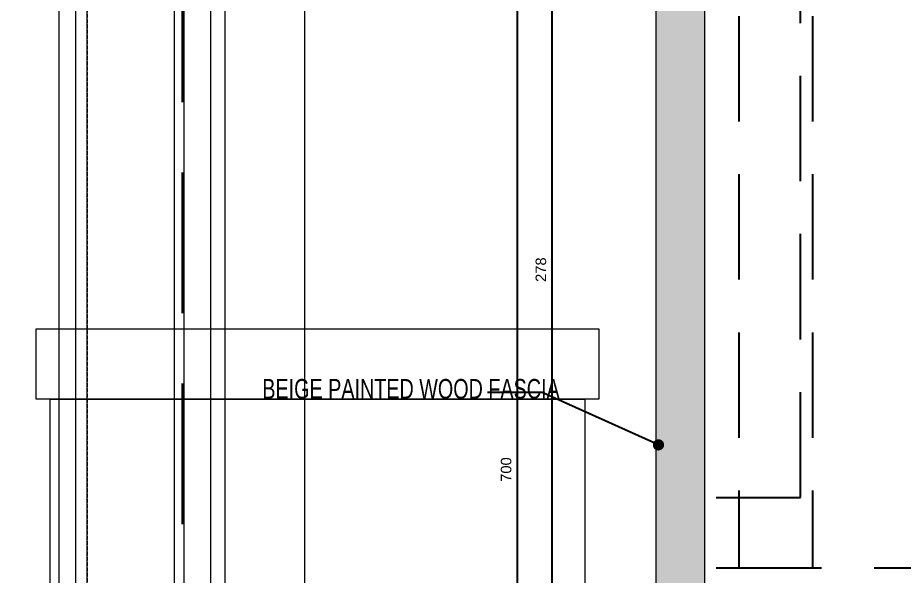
# Model space of a CAD drawing. Header units: inches. Extents: x 193287 to 241687, y 437648 to 550079.
# Drawn here: x 229901.2 to 230216.4, y 448847.6 to 449046.2 of the extents above; entities that cross this region are included whole.
import ezdxf

# ---------------------------------------------------------------- set-up
doc = ezdxf.new("R2010")
doc.units = ezdxf.units.IN
doc.header["$MEASUREMENT"] = 0
doc.linetypes.add('HIDDEN', pattern=[0.375, 0.25, -0.125])
doc.linetypes.add('HIDDEN2', pattern=[0.1875, 0.125, -0.0625])
for name, color, linetype, lineweight in [('A-Dim-ID', 9, 'Continuous', 20), ('CQ bathroom accessories', 8, 'Continuous', 0), ('CQ Marble', 6, 'Continuous', 0), ('CQ Wood', 30, 'Continuous', 0)]:
    doc.layers.add(name, color=color, linetype=linetype, lineweight=lineweight)
for name, color, linetype in [('A-DIMESNION-1', 7, 'Continuous'), ('CQ marble hatch', 8, 'Continuous'), ('CQ SPOT DETAIL DIMENSION', 9, 'Continuous'), ('CQ spot detail elevation', 1, 'Continuous'), ('CQ SPOT DETAILS', 40, 'Continuous'), ('CQ text label', 3, 'Continuous'), ('Layer7', 8, 'Continuous')]:
    doc.layers.add(name, color=color, linetype=linetype)
doc.styles.add('DIM 50', font='romans.shx', dxfattribs={"width": 0.75, "height": 100})
doc.styles.add('ST9', font='romans.shx', dxfattribs={"width": 0.8})
doc.styles.get("Standard").update_dxf_attribs({"font": 'arial.ttf'})
doc.dimstyles.new('CQ 2.5', dxfattribs={"dimscale": 0.025, "dimtxt": 150, "dimasz": 100, "dimexe": 100, "dimexo": 0, "dimgap": 80, "dimtad": 1, "dimdec": 0, "dimzin": 0, "dimdsep": 46, "dimtxsty": 'Standard', "dimblk": 'DOT', "dimcen": 100, "dimclrd": 250, "dimclre": 250, "dimclrt": 3, "dimadec": 0, "dimazin": 0, "dimtfac": 1, "dimtdec": 0, "dimtofl": 0, "dimtmove": 0, "dimatfit": 3, "dimfxl": 1, "dimtolj": 1, "dimtzin": 0, "dimlwd": -1, "dimarcsym": 0})
doc.dimstyles.new('DIM-20', dxfattribs={"dimscale": 1000, "dimtxt": 0.044, "dimasz": 0.035, "dimexe": 0.022, "dimexo": 0.022, "dimgap": 0.022, "dimtad": 1, "dimdec": 0, "dimzin": 0, "dimdsep": 46, "dimtxsty": 'ST9', "dimblk1": 'ARCHTICK', "dimblk2": 'ARCHTICK', "dimsah": 1, "dimcen": 0.088, "dimdle": 0.04, "dimclrd": 256, "dimclre": 256, "dimclrt": 3, "dimadec": 0, "dimazin": 0, "dimtfac": 1, "dimtdec": 0, "dimtix": 1, "dimtofl": 0, "dimtmove": 1, "dimatfit": 3, "dimldrblk": 'CLOSED', "dimfxl": 1, "dimtolj": 1, "dimtzin": 0, "dimarcsym": 0})
doc.dimstyles.get("Standard").update_dxf_attribs({"dimtxt": 0.18, "dimasz": 0.18, "dimexe": 0.18, "dimexo": 0.0625, "dimgap": 0.09, "dimtad": 0, "dimtih": 1, "dimtoh": 1, "dimdec": 4, "dimzin": 0, "dimdsep": 46, "dimtxsty": 'Standard', "dimcen": 0.09, "dimadec": 0, "dimazin": 0, "dimtfac": 1, "dimtdec": 4, "dimtofl": 0, "dimtmove": 0, "dimatfit": 3, "dimfxl": 1, "dimtolj": 1, "dimtzin": 0, "dimarcsym": 0})

# ---------------------------------------------------------------- blocks, each defined once
blk = doc.blocks.new('wd-05 gf-07')
at = {"layer": 'CQ Wood', "color": 8, "ltscale": 5}
for p, q in [((230551.14, 471239.67, 0), (230551.14, 473698.48, 0)), ((230546.08, 471239.67, 0), (230546.08, 473693.41, 0)), ((230536.56, 471239.67, 0), (230536.56, 473683.9, 0)), ((230533.08, 471239.67, 0), (230533.08, 473680.41, 0)), ((230502.09, 471239.67, 0), (230502.09, 473649.42, 0)), ((230498.09, 471239.67, 0), (230498.09, 473645.42, 0)), ((230492.09, 471239.67, 0), (230492.09, 473639.42, 0))]:
    blk.add_line(p, q, dxfattribs=at)
at = {"layer": 'CQ Wood', "color": 8, "linetype": 'HIDDEN2', "ltscale": 10}
blk.add_line((230502.09, 473659.48, 0), (230502.09, 470999.43, 0), dxfattribs=at)
at = {"layer": 'CQ Wood', "color": 31, "ltscale": 5, "elevation": 0}
blk.add_lwpolyline([(230579.51, 471239.67), (230579.51, 473726.85), (230052.09, 473726.85)], dxfattribs=at)
blk = doc.blocks.new('svanity section gf-15')
at = {"layer": 'CQ marble hatch', "ltscale": 1000}
h = blk.add_hatch(dxfattribs=at)
h.set_pattern_fill('ANSI36', color=256, scale=25, angle=-8.8e-29, style=0)
h.paths.add_polyline_path([(233095.77, 448408.19), (233110.77, 448408.19), (233110.77, 448404.15), (233095.77, 448404.15)])
h.paths.add_polyline_path([(233085.77, 448437.19), (233087.77, 448437.19), (233087.77, 448439.19, 0.414214), (233091.31, 448442.72), (233093.31, 448442.72), (233093.31, 448686.19), (233093.31, 448929.65), (233091.31, 448929.65, 0.414214), (233087.77, 448933.19), (233087.77, 448935.19), (233085.77, 448935.19), (233085.77, 448950.19), (233087.77, 448950.19), (233087.77, 448953.19, -0.414214), (233095.77, 448961.19), (233095.77, 448964.19), (233110.77, 448964.19), (233110.77, 448686.19), (233110.77, 448408.19), (233095.77, 448408.19), (233095.77, 448411.19, -0.414214), (233087.77, 448419.19), (233087.77, 448422.19), (233085.77, 448422.19)])
h.paths.add_polyline_path([(233095.77, 448968.19), (233110.77, 448968.19), (233110.77, 448964.19), (233095.77, 448964.19)])
h.paths.add_polyline_path([(233085.77, 448997.19), (233087.77, 448997.19), (233087.77, 448999.19, 0.414214), (233091.31, 449002.72), (233093.31, 449002.72), (233093.31, 449016.29), (233093.31, 449029.59), (233091.31, 449029.59, 0.414214), (233087.77, 449033.13), (233087.77, 449035.13), (233085.77, 449035.13), (233085.77, 449050.13), (233087.77, 449050.13), (233087.77, 449053.13, -0.414214), (233095.77, 449061.13), (233095.77, 449064.13), (233110.77, 449064.13), (233110.77, 449016.03), (233110.77, 448968.19), (233095.77, 448968.19), (233095.77, 448971.19, -0.414214), (233087.77, 448979.19), (233087.77, 448982.19), (233085.77, 448982.19)])
at = {"layer": 'CQ Marble', "color": 6, "elevation": 0}
blk.add_lwpolyline([(233110.77, 448686.19), (233110.77, 448964.19), (233095.77, 448964.19), (233095.77, 448961.19, 0.414214), (233087.77, 448953.19), (233087.77, 448950.19), (233085.77, 448950.19), (233085.77, 448935.19), (233087.77, 448935.19), (233087.77, 448933.19, -0.414214), (233091.31, 448929.65), (233093.31, 448929.65), (233093.31, 448686.19)], format="xyb", dxfattribs=at)
at = {"layer": 'Layer7', "color": 250, "linetype": 'HIDDEN', "ltscale": 150, "extrusion": (-4.88522e-08, 5.98593e-09, 1)}
for p, q in [((233122.81, 449084.13, 0), (233122.81, 448719.13, 0)), ((233148.98, 449084.13, 0), (233148.98, 448719.13, 0)), ((233114.72, 448719.13, 0), (233279.77, 448719.13, 0))]:
    blk.add_line(p, q, dxfattribs=at)
at = {"layer": 'Layer7', "color": 250, "linetype": 'HIDDEN', "ltscale": 150, "extrusion": (-4.88522e-08, 5.98593e-09, 1), "elevation": -0.01}
blk.add_lwpolyline([(233114.72, 448744.13), (233144.72, 448744.13), (233144.72, 449084.13)], dxfattribs=at)
blk = doc.blocks.new('_Dot')
at = {"color": 0, "linetype": 'ByBlock', "lineweight": -2}
blk.add_line((-0.5, 0), (-1, 0), dxfattribs=at)
at = {"color": 0, "linetype": 'ByBlock', "const_width": 0.5}
blk.add_lwpolyline([(-0.25, 0, 1), (0.25, 0, 1)], format="xyb", close=True, dxfattribs=at)
blk = doc.blocks.new('*D4475')
at = {"layer": 'A-DIMESNION-1', "color": 250, "lineweight": -2, "ltscale": 0.05, "transparency": 16777216}
for p, q in [((230141.51, 429235.59), (230076.23, 429235.59)), ((230130.51, 428535.55), (230076.23, 428535.55))]:
    blk.add_line(p, q, dxfattribs=at)
at = {"layer": 'A-DIMESNION-1', "color": 250, "ltscale": 0.05, "transparency": 16777216}
blk.add_line((230078.73, 429233.09), (230078.73, 428538.05), dxfattribs=at)
at = {"layer": 'Defpoints', "color": 0, "linetype": 'Continuous', "ltscale": 0.05, "transparency": 16777216}
for p in [(230141.51, 429235.59, 0), (230078.73, 428535.55), (230130.51, 428535.55, 0)]:
    blk.add_point(p, dxfattribs=at)
at = {"layer": 'A-DIMESNION-1', "color": 250, "linetype": 'Continuous', "ltscale": 0.05, "transparency": 16777216, "xscale": 2.5, "yscale": 2.5, "zscale": 2.5}
for p, rotation in [((230078.73, 429235.59), 90), ((230078.73, 428535.55), 270)]:
    blk.add_blockref('_Dot', p, dxfattribs=dict(at, rotation=rotation))
at = {"layer": 'A-DIMESNION-1', "color": 3, "linetype": 'Continuous', "ltscale": 0.05, "transparency": 16777216, "insert": (230074.82, 428885.57), "char_height": 3.75, "attachment_point": 5, "rotation": 90}
blk.add_mtext('\\A1;700', dxfattribs=at)
blk = doc.blocks.new('*D4464')
at = {"layer": 'A-DIMESNION-1', "color": 250, "lineweight": -2, "ltscale": 0.05, "transparency": 16777216}
for p, q in [((230130.51, 429095.65), (230088.59, 429095.65)), ((230128.05, 428817.65), (230088.59, 428817.65))]:
    blk.add_line(p, q, dxfattribs=at)
at = {"layer": 'A-DIMESNION-1', "color": 250, "ltscale": 0.05, "transparency": 16777216}
blk.add_line((230091.09, 429093.15), (230091.09, 428820.15), dxfattribs=at)
at = {"layer": 'Defpoints', "color": 0, "linetype": 'Continuous', "ltscale": 0.05, "transparency": 16777216}
for p in [(230130.51, 429095.65, 0), (230091.09, 428817.65), (230128.05, 428817.65, 0)]:
    blk.add_point(p, dxfattribs=at)
at = {"layer": 'A-DIMESNION-1', "color": 250, "linetype": 'Continuous', "ltscale": 0.05, "transparency": 16777216, "xscale": 2.5, "yscale": 2.5, "zscale": 2.5}
for p, rotation in [((230091.09, 429095.65), 90), ((230091.09, 428817.65), 270)]:
    blk.add_blockref('_Dot', p, dxfattribs=dict(at, rotation=rotation))
at = {"layer": 'A-DIMESNION-1', "color": 3, "linetype": 'Continuous', "ltscale": 0.05, "transparency": 16777216, "insert": (230087.18, 428956.65), "char_height": 3.75, "attachment_point": 5, "rotation": 90}
blk.add_mtext('\\A1;278', dxfattribs=at)
blk = doc.blocks.new('_ARCHTICK')
at = {"color": 0, "linetype": 'ByBlock', "const_width": 0.15}
blk.add_lwpolyline([(-0.5, -0.5), (0.5, 0.5)], dxfattribs=at)
blk = doc.blocks.new('*D949')
at = {"layer": 'A-Dim-ID', "lineweight": -2, "transparency": 16777216}
for p, q in [((231592.79, 450872.06), (231592.79, 448295.62)), ((229557.18, 450832.06), (231614.79, 450832.06)), ((229557.18, 448335.62), (231614.79, 448335.62))]:
    blk.add_line(p, q, dxfattribs=at)
at = {"layer": 'Defpoints', "color": 0, "transparency": 16777216}
for p in [(229535.18, 450832.06, 0), (229535.18, 448335.62, 0), (231592.79, 448335.62)]:
    blk.add_point(p, dxfattribs=at)
at = {"layer": 'A-Dim-ID', "lineweight": -2, "transparency": 16777216, "xscale": 20, "yscale": 20, "zscale": 20}
for p, rotation in [((231592.79, 450832.06), 90), ((231592.79, 448335.62), 270)]:
    blk.add_blockref('_ARCHTICK', p, dxfattribs=dict(at, rotation=rotation))
at = {"layer": 'A-Dim-ID', "color": 3, "transparency": 16777216, "insert": (231550.79, 449583.84), "char_height": 40, "attachment_point": 5, "rotation": 90, "style": 'ST9'}
blk.add_mtext('\\A1;2496', dxfattribs=at)
blk = doc.blocks.new('_CLOSED')
at = {"color": 0, "linetype": 'ByBlock'}
for p, q in [((-1, 0.167), (0, 0)), ((-1, 0.167), (-1, -0.167)), ((0, 0), (-1, -0.167)), ((0, 0), (-1, 0))]:
    blk.add_line(p, q, dxfattribs=at)
blk = doc.blocks.new('DIMBLOWUP')
at = {"layer": 'A-DIMESNION-1', "color": 64, "linetype": 'Continuous', "ltscale": 0.05}
for base, p1, p2, picture, middle in [((230078.73, 428535.55), (230141.51, 429235.59, 0), (230130.51, 428535.55, 0), '*D4475', (230074.82, 428885.57)), ((230091.09, 428817.65), (230130.51, 429095.65, 0), (230128.05, 428817.65, 0), '*D4464', (230087.18, 428956.65))]:
    dim = blk.add_linear_dim(base=base, p1=p1, p2=p2, angle=90, dimstyle='CQ 2.5', dxfattribs=at)
    dim.commit()
    dim.dimension.update_dxf_attribs({"geometry": picture, "text_midpoint": middle})

msp = doc.modelspace()

# ---------------------------------------------------------------- linework, layer by layer
at = {"layer": 'CQ bathroom accessories', "lineweight": 0, "elevation": -0.001}
msp.add_lwpolyline([(229907.746, 448935.616), (230107.746, 448935.616), (230107.746, 448910.616), (229907.746, 448910.616)], close=True, dxfattribs=at)
msp.add_lwpolyline([(230102.746, 448335.616), (230102.746, 448335.616), (229912.746, 448335.616), (229912.746, 448910.616), (230102.746, 448910.616), (230102.746, 448335.616)], dxfattribs=at)
at = {"layer": 'CQ spot detail elevation', "color": 3, "linetype": 'HIDDEN', "ltscale": 200}
msp.add_lwpolyline([(229959.79, 451605.352), (230955.027, 451605.352), (230955.027, 448266.158), (229959.79, 448266.158)], close=True, dxfattribs=at)

# ---------------------------------------------------------------- block references
at = {"layer": 'CQ Marble'}
msp.add_blockref('svanity section gf-15', (-2965.262, 131.466, -0.001), dxfattribs=at)
at = {"layer": 'CQ SPOT DETAIL DIMENSION', "color": 8}
msp.add_blockref('DIMBLOWUP', (0, 20000), dxfattribs=at)
at = {"layer": 'CQ Wood'}
msp.add_blockref('wd-05 gf-07', (-576.222, -22663.813, -0.001), dxfattribs=at)

# ---------------------------------------------------------------- texts
at = {"layer": 'CQ text label', "ltscale": 500, "insert": (229988.135, 448917.775, -0.003), "char_height": 7, "width": 1400.54419, "attachment_point": 1, "style": 'DIM 50'}
msp.add_mtext('{\\fCityBlueprint|b0|i0|c2|p2;BEIGE PAINTED WOOD FASCIA}', dxfattribs=at)

# ---------------------------------------------------------------- dimensions: what is measured, and where the dimension line sits
at = {"layer": 'A-Dim-ID'}
dim = msp.add_linear_dim(base=(231592.793, 448335.616), p1=(229535.18, 450832.055, 0), p2=(229535.18, 448335.616, -0.001), angle=90, dimstyle='DIM-20', override={"dimtxt": 0.04, "dimasz": 0.02}, dxfattribs=at)
dim.commit()
dim.dimension.update_dxf_attribs({"geometry": '*D949', "text_midpoint": (231550.793, 449583.836)})

# ---------------------------------------------------------------- leaders
at = {"layer": 'CQ SPOT DETAILS', "color": 1}
msp.add_leader([(230128.969, 448894.336, -0.001), (230087.588, 448912.928, -0.001), (230068.195, 448912.928, -0.001)], dimstyle='Standard', override={"dimasz": 4, "dimldrblk": 'Dot', "dimfxl": 0.1, "dimarcsym": 2}, dxfattribs=at)

doc.saveas('drawing.dxf')
